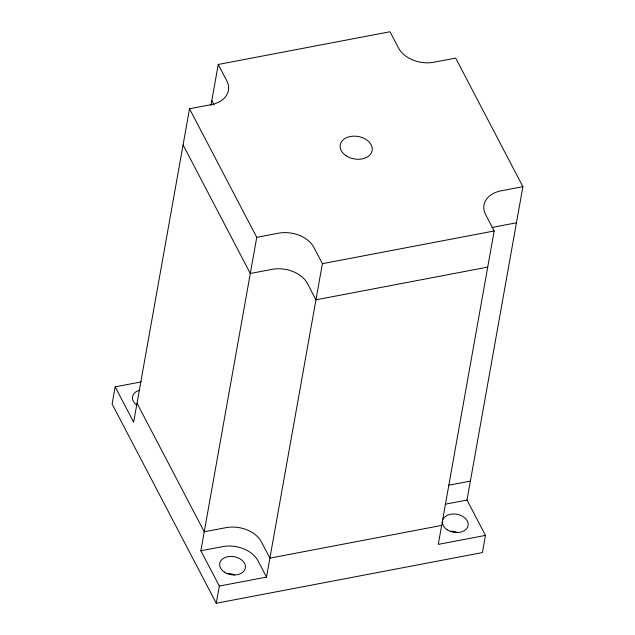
<?xml version="1.0" encoding="UTF-8"?>
<svg xmlns="http://www.w3.org/2000/svg" width="635" height="635" viewBox="0 0 635 635"><rect width="100%" height="100%" fill="white"/><g stroke="black" fill="none" stroke-linecap="round" stroke-linejoin="round"><path stroke-width="0.95" d="M141.176 381.905L115.173 386.85L112.109 404.027L216.265 603.25L482.409 552.569L485.473 535.392L467.003 500.07L522.891 186.666L455.668 58.087L433.959 62.222A27.583 19.375 10.1 0 1 398.51 47.998L390.017 31.75L218.249 64.46L210.931 105.473M218.249 64.46L226.743 80.709A27.583 19.375 10.1 0 1 211.233 104.64L189.524 108.768L133.644 422.18L115.173 386.85M216.265 603.25L219.329 586.073L200.858 550.751L256.746 237.347L189.524 108.768M219.329 586.073L266.517 577.088L322.397 263.684L313.904 247.436A27.583 19.375 10.1 0 0 278.447 233.212L256.746 237.347M522.891 186.666L501.182 190.794A27.583 19.375 10.1 0 0 485.672 214.725L494.165 230.973L438.285 544.378L485.473 535.392M516.445 222.798L494.736 226.933A27.583 19.375 10.1 0 0 491.95 227.592M322.397 263.684L494.165 230.973M487.72 267.105L315.952 299.823L307.459 283.567A27.583 19.375 10.1 0 0 272.01 269.351L250.301 273.487L183.078 144.907M448.675 485.243L470.384 481.108M200.858 550.751L222.567 546.624A27.583 19.375 10.1 0 1 258.024 560.84L266.517 577.088M445.294 504.206L467.003 500.07M441.666 525.415L269.899 558.125L261.398 541.877A27.583 19.375 10.1 0 0 225.949 527.661L204.24 531.789L137.025 403.217M211.804 100.6L214.043 104.87M136.668 405.011A13.025 9.152 10.1 0 1 139.136 390.334M450.771 531.154A13.025 9.152 10.1 0 1 457.383 532.463M226.377 573.635A13.025 9.152 10.1 0 1 234.656 574.881M224.472 572.183A13.025 9.152 10.1 0 0 245.316 568.214A13.025 9.152 10.1 0 0 227.83 556.689A13.025 9.152 10.1 0 0 224.472 572.183M447.207 529.765A13.025 9.152 10.1 0 0 468.043 525.796A13.025 9.152 10.1 0 0 450.556 514.271A13.025 9.152 10.1 0 0 447.207 529.765M346.162 155.797A16.216 11.39 10.1 0 0 372.11 150.852A16.216 11.39 10.1 0 0 350.345 136.501A16.216 11.39 10.1 0 0 346.162 155.797"/></g></svg>
